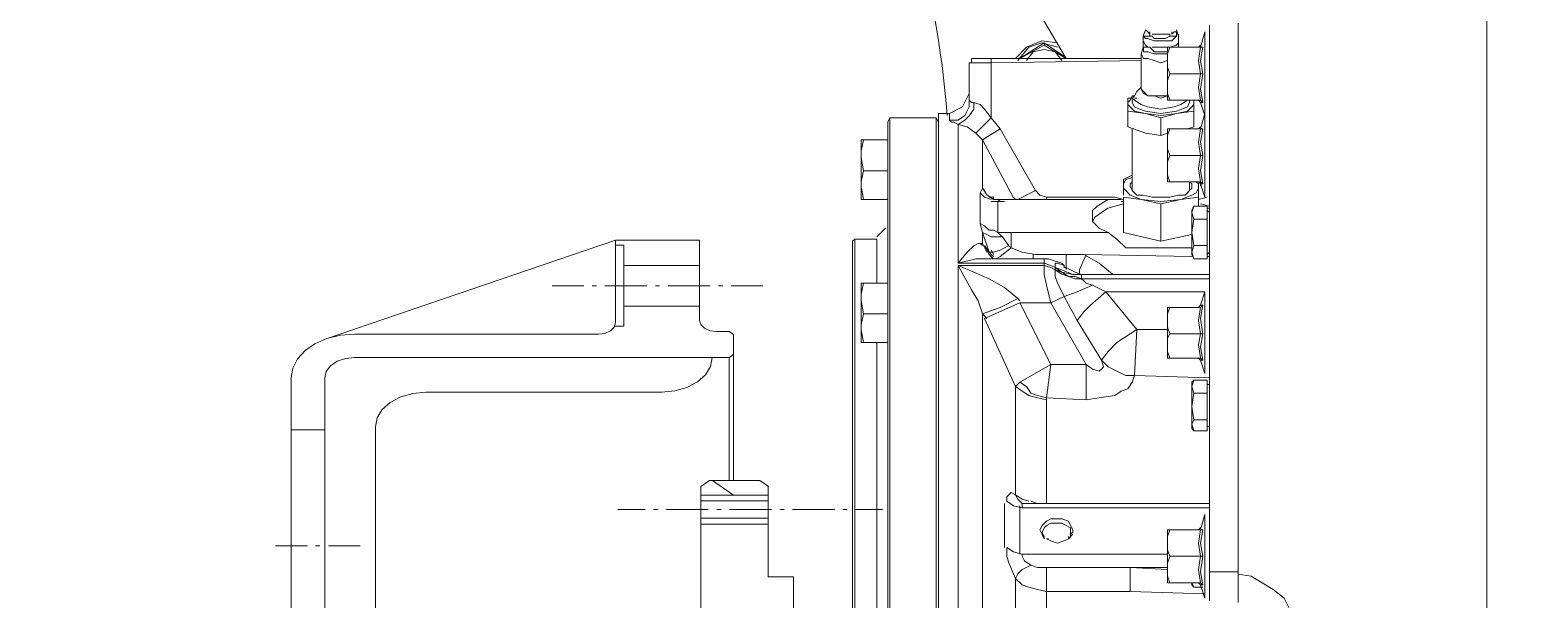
# Model space of a CAD drawing. Header units: inches. Extents: x 16065 to 240872, y 14603 to 37076.
# Drawn here: x 30473 to 30943.5, y 19347 to 19527.5 of the extents above; entities that cross this region are included whole.
import ezdxf

# ---------------------------------------------------------------- set-up
doc = ezdxf.new("R2010")
doc.units = ezdxf.units.IN
doc.header["$MEASUREMENT"] = 0
doc.layers.add('1', color=3, linetype='Continuous')
doc.layers.add('Dim', color=6, linetype='Continuous', lineweight=13)

# ---------------------------------------------------------------- blocks, each defined once
blk = doc.blocks.new('5')
at = {"layer": '1', "lineweight": 9}
for p, q in [((225.30146, -21.68629), (225.28114, -21.65199)), ((225.28114, -21.65199), (225.30146, -21.68629)), ((225.42276, -21.66851), (225.42276, -21.9822)), ((225.34273, -21.8425), (225.34273, -21.67675)), ((225.351, -21.84313), (225.351, -21.67611)), ((225.29511, -21.68184), (225.28812, -21.68629)), ((225.29448, -21.68121), (225.29004, -21.6831)), ((225.29448, -21.68183), (225.29067, -21.68309)), ((225.29892, -21.68184), (225.29448, -21.68121)), ((225.29892, -21.68309), (225.29448, -21.68183)), ((225.30082, -21.68563), (225.29511, -21.68184)), ((225.29511, -21.68245), (225.29511, -21.68184)), ((225.32433, -21.68246), (225.32368, -21.68122)), ((225.32432, -21.67802), (225.32369, -21.67992)), ((225.32369, -21.67992), (225.32369, -21.6812)), ((225.32432, -21.68056), (225.32369, -21.67992)), ((225.32369, -21.67992), (225.32561, -21.67992)), ((225.32369, -21.6812), (225.32369, -21.6831)), ((225.32495, -21.68056), (225.32432, -21.68056)), ((225.32495, -21.67865), (225.32433, -21.67802)), ((225.3256, -21.67931), (225.32495, -21.67865)), ((225.32686, -21.68121), (225.32495, -21.68056)), ((225.3256, -21.67931), (225.3256, -21.67866)), ((225.3256, -21.67992), (225.3256, -21.67931)), ((225.32622, -21.67992), (225.3256, -21.67992)), ((225.32685, -21.68056), (225.32622, -21.67992)), ((225.32623, -21.67931), (225.32877, -21.67931)), ((225.32623, -21.67931), (225.32623, -21.67931)), ((225.32623, -21.67931), (225.32623, -21.67931)), ((225.32877, -21.68056), (225.32685, -21.68056)), ((225.33005, -21.68121), (225.32686, -21.68121)), ((225.32877, -21.67931), (225.33131, -21.67931)), ((225.33004, -21.68056), (225.32877, -21.68056)), ((225.33131, -21.67992), (225.33004, -21.68056)), ((225.33195, -21.68121), (225.33005, -21.68121)), ((225.33131, -21.67931), (225.33131, -21.67992)), ((225.33131, -21.67931), (225.33131, -21.67931)), ((225.33131, -21.67931), (225.33131, -21.67931)), ((225.33131, -21.67992), (225.33323, -21.67992)), ((225.33195, -21.67931), (225.33195, -21.67865)), ((225.33195, -21.67931), (225.33257, -21.67866)), ((225.33322, -21.67992), (225.33195, -21.68121)), ((225.33257, -21.67866), (225.33322, -21.67866)), ((225.33321, -21.68245), (225.33384, -21.68184)), ((225.33322, -21.67802), (225.33385, -21.67992)), ((225.33322, -21.67866), (225.33322, -21.67992)), ((225.33384, -21.67931), (225.33384, -21.67992)), ((225.33384, -21.67992), (225.33384, -21.68121)), ((225.33384, -21.68121), (225.33384, -21.68121)), ((225.33384, -21.68121), (225.33384, -21.68309)), ((225.33384, -21.68184), (225.33384, -21.6831)), ((225.34019, -21.68309), (225.34146, -21.67867)), ((225.34146, -21.67867), (225.34019, -21.68309)), ((225.34147, -21.67866), (225.34147, -21.72628)), ((225.34211, -21.67931), (225.34211, -21.67931)), ((225.42276, -21.9822), (225.42276, -21.67801)), ((225.29004, -21.6831), (225.28685, -21.68629)), ((225.29067, -21.68309), (225.2875, -21.68691)), ((225.28812, -21.68629), (225.29511, -21.68245)), ((225.29193, -21.68438), (225.29003, -21.68691)), ((225.29511, -21.68375), (225.29193, -21.68438)), ((225.29511, -21.68246), (225.30147, -21.68629)), ((225.29826, -21.68438), (225.29511, -21.68375)), ((225.30018, -21.68691), (225.29826, -21.68438)), ((225.32369, -21.6831), (225.32305, -21.68502)), ((225.32305, -21.68501), (225.32305, -21.69515)), ((225.32305, -21.68501), (225.32305, -21.68501)), ((225.3237, -21.68628), (225.32305, -21.68502)), ((225.32369, -21.68309), (225.32561, -21.68309)), ((225.3237, -21.68438), (225.3237, -21.68309)), ((225.32495, -21.68438), (225.3237, -21.68438)), ((225.32495, -21.68628), (225.3237, -21.68628)), ((225.32495, -21.68309), (225.32433, -21.68246)), ((225.3256, -21.68309), (225.32495, -21.68309)), ((225.32685, -21.68501), (225.32495, -21.68438)), ((225.32685, -21.68691), (225.32495, -21.68628)), ((225.3256, -21.68309), (225.3256, -21.68309)), ((225.32622, -21.68375), (225.3256, -21.68309)), ((225.32622, -21.68309), (225.32877, -21.68309)), ((225.32685, -21.68438), (225.32622, -21.68375)), ((225.32623, -21.68309), (225.32623, -21.68309)), ((225.32623, -21.68309), (225.32623, -21.68309)), ((225.32814, -21.68438), (225.32685, -21.68438)), ((225.33068, -21.68501), (225.32685, -21.68501)), ((225.33068, -21.68438), (225.32814, -21.68438)), ((225.32877, -21.68309), (225.33068, -21.68309)), ((225.33131, -21.68309), (225.33068, -21.68309)), ((225.33068, -21.68309), (225.33131, -21.68309)), ((225.33068, -21.69836), (225.33068, -21.6831)), ((225.33069, -21.685), (225.33131, -21.6831)), ((225.33069, -21.68692), (225.33069, -21.685)), ((225.33131, -21.68246), (225.33131, -21.68246)), ((225.33131, -21.68309), (225.33131, -21.68309)), ((225.34019, -21.68309), (225.33131, -21.68309)), ((225.33131, -21.68309), (225.33131, -21.68309)), ((225.33132, -21.6831), (225.33321, -21.68245)), ((225.33384, -21.68309), (225.33384, -21.68309)), ((225.33384, -21.68309), (225.33384, -21.68309)), ((225.33956, -21.68309), (225.34019, -21.68246)), ((225.33957, -21.68691), (225.34019, -21.68309)), ((225.34084, -21.68309), (225.34019, -21.68309)), ((225.34019, -21.68309), (225.34084, -21.68309)), ((225.34084, -21.68309), (225.34019, -21.68691)), ((225.27987, -21.68754), (225.27351, -21.68754)), ((225.27351, -21.69836), (225.27351, -21.68754)), ((225.27415, -21.68755), (225.27415, -21.68629)), ((225.27415, -21.68629), (225.32306, -21.68629)), ((225.32305, -21.68691), (225.27986, -21.68755)), ((225.27987, -21.68629), (225.27987, -21.68755)), ((225.27987, -21.70341), (225.27987, -21.68754)), ((225.28812, -21.68629), (225.28812, -21.68629)), ((225.28812, -21.68629), (225.28812, -21.68629)), ((225.28812, -21.68629), (225.28812, -21.68629)), ((225.32877, -21.68755), (225.32685, -21.68691)), ((225.33068, -21.68691), (225.32877, -21.68755)), ((225.33069, -21.68881), (225.33069, -21.68692)), ((225.33131, -21.69071), (225.33069, -21.68881)), ((225.34019, -21.6907), (225.33957, -21.68691)), ((225.34019, -21.68691), (225.34084, -21.6907)), ((225.32178, -21.69583), (225.32305, -21.69454)), ((225.32305, -21.69454), (225.32305, -21.69515)), ((225.33068, -21.69262), (225.33131, -21.6907)), ((225.33068, -21.69454), (225.33068, -21.69262)), ((225.33069, -21.69644), (225.33069, -21.69454)), ((225.34019, -21.69071), (225.33131, -21.69071)), ((225.33957, -21.69455), (225.34019, -21.69071)), ((225.34019, -21.69836), (225.33957, -21.69455)), ((225.3402, -21.69516), (225.34084, -21.69071)), ((225.34084, -21.69071), (225.3402, -21.69071)), ((225.27161, -21.70024), (225.2735, -21.69645)), ((225.2735, -21.69836), (225.2735, -21.70024)), ((225.27415, -21.69897), (225.27351, -21.69836)), ((225.27478, -21.69897), (225.27415, -21.69897)), ((225.27669, -21.69962), (225.27478, -21.69897)), ((225.27479, -21.70088), (225.27479, -21.69898)), ((225.31925, -21.70598), (225.31925, -21.69771)), ((225.32051, -21.69771), (225.31925, -21.69771)), ((225.31925, -21.69898), (225.31987, -21.69837)), ((225.31925, -21.69961), (225.31925, -21.69897)), ((225.31987, -21.69837), (225.3205, -21.69708)), ((225.3205, -21.69771), (225.32114, -21.69707)), ((225.32114, -21.69707), (225.3205, -21.69707)), ((225.3205, -21.69708), (225.32114, -21.69708)), ((225.32115, -21.69836), (225.3205, -21.69771)), ((225.32115, -21.69708), (225.32051, -21.69771)), ((225.32051, -21.69771), (225.32051, -21.69898)), ((225.32051, -21.69898), (225.32115, -21.70024)), ((225.32114, -21.69707), (225.32178, -21.69583)), ((225.32178, -21.69771), (225.32114, -21.69771)), ((225.32114, -21.69771), (225.32114, -21.69771)), ((225.32114, -21.69836), (225.32114, -21.69836)), ((225.32305, -21.69962), (225.32115, -21.69836)), ((225.32305, -21.69515), (225.3237, -21.69644)), ((225.3237, -21.69581), (225.32305, -21.69515)), ((225.32495, -21.69707), (225.3237, -21.69581)), ((225.3237, -21.69644), (225.32495, -21.69707)), ((225.32495, -21.69707), (225.32685, -21.69707)), ((225.32685, -21.69707), (225.32495, -21.69707)), ((225.32685, -21.69707), (225.32877, -21.69771)), ((225.33068, -21.69707), (225.32685, -21.69707)), ((225.32877, -21.69771), (225.33068, -21.69707)), ((225.33131, -21.69836), (225.33068, -21.69836)), ((225.33131, -21.69836), (225.33069, -21.69644)), ((225.34019, -21.69836), (225.33131, -21.69836)), ((225.33639, -21.69836), (225.33447, -21.69962)), ((225.33639, -21.69836), (225.33639, -21.69836)), ((225.33639, -21.70024), (225.33702, -21.69898)), ((225.33703, -21.69836), (225.33703, -21.69897)), ((225.33828, -21.69897), (225.33828, -21.69836)), ((225.33828, -21.69836), (225.33828, -21.70597)), ((225.33828, -21.69898), (225.33828, -21.69961)), ((225.34019, -21.69898), (225.33957, -21.69837)), ((225.34019, -21.69898), (225.34146, -21.70279)), ((225.34146, -21.70279), (225.34019, -21.69898)), ((225.34084, -21.69897), (225.3402, -21.69516)), ((225.34084, -21.69898), (225.3402, -21.69837)), ((225.3402, -21.69897), (225.34084, -21.69897)), ((225.26462, -21.70216), (225.26781, -21.70216)), ((225.26463, -22.14859), (225.26463, -21.70215)), ((225.26781, -21.70216), (225.27161, -21.70024)), ((225.26781, -21.70216), (225.26781, -21.70408)), ((225.27225, -21.70279), (225.27035, -21.70407)), ((225.2735, -21.70024), (225.27225, -21.70279)), ((225.27226, -21.70406), (225.2735, -21.7028)), ((225.2735, -21.7028), (225.27479, -21.70088)), ((225.27795, -21.70089), (225.27669, -21.69962)), ((225.27986, -21.70342), (225.27795, -21.70089)), ((225.31988, -21.70024), (225.31925, -21.69961)), ((225.32432, -21.70216), (225.31925, -21.70153)), ((225.32115, -21.70153), (225.31988, -21.70024)), ((225.32115, -21.70024), (225.32242, -21.70087)), ((225.32432, -21.70216), (225.32115, -21.70153)), ((225.32242, -21.70087), (225.32432, -21.70153)), ((225.32494, -21.70024), (225.32305, -21.69962)), ((225.32432, -21.70153), (225.32878, -21.70216)), ((225.32878, -21.70279), (225.32432, -21.70216)), ((225.32878, -21.70342), (225.32432, -21.70216)), ((225.32878, -21.70089), (225.32494, -21.70024)), ((225.33322, -21.70215), (225.32877, -21.70341)), ((225.33257, -21.70024), (225.32878, -21.70089)), ((225.32878, -21.70216), (225.33322, -21.70153)), ((225.33322, -21.70216), (225.32878, -21.70279)), ((225.33447, -21.69962), (225.33257, -21.70024)), ((225.33322, -21.70153), (225.33512, -21.70087)), ((225.33828, -21.70153), (225.33322, -21.70216)), ((225.33639, -21.70153), (225.33322, -21.70216)), ((225.33512, -21.70087), (225.33639, -21.70024)), ((225.33768, -21.70024), (225.33639, -21.70153)), ((225.33828, -21.69961), (225.33768, -21.70024)), ((225.34019, -21.7066), (225.34146, -21.70216)), ((225.34146, -21.70216), (225.34019, -21.7066)), ((225.34211, -21.7028), (225.34211, -21.7028)), ((225.25002, -21.7047), (225.25065, -21.70341)), ((225.25002, -21.70471), (225.25002, -22.34858)), ((225.25064, -21.70342), (225.25064, -22.29969)), ((225.26399, -21.70341), (225.25065, -21.70341)), ((225.25065, -21.70341), (225.26399, -21.70341)), ((225.26463, -21.7047), (225.26398, -21.70341)), ((225.26399, -21.70341), (225.26399, -21.71231)), ((225.27035, -21.70407), (225.26781, -21.70407)), ((225.26781, -21.70407), (225.26844, -21.7047)), ((225.26844, -21.7047), (225.26906, -21.7047)), ((225.26906, -21.7047), (225.27035, -21.70534)), ((225.27035, -21.70533), (225.27226, -21.70406)), ((225.27287, -21.70598), (225.27035, -21.70533)), ((225.27035, -21.70533), (225.27035, -21.74534)), ((225.27541, -21.70788), (225.27287, -21.70598)), ((225.27541, -21.70788), (225.27987, -21.70341)), ((225.27733, -21.70977), (225.2824, -21.70661)), ((225.2824, -21.7066), (225.27986, -21.70342)), ((225.29257, -21.72437), (225.2824, -21.7066)), ((225.32431, -21.70787), (225.31925, -21.70598)), ((225.32051, -21.72437), (225.32051, -21.7066)), ((225.32877, -21.70341), (225.32877, -21.70852)), ((225.33068, -21.72184), (225.33068, -21.7066)), ((225.33131, -21.7066), (225.33068, -21.7066)), ((225.33069, -21.70852), (225.33131, -21.7066)), ((225.34019, -21.7066), (225.33131, -21.7066)), ((225.33828, -21.70598), (225.33639, -21.70661)), ((225.33703, -21.7066), (225.33703, -21.7066)), ((225.33956, -21.7066), (225.34019, -21.70597)), ((225.33957, -21.71042), (225.34019, -21.7066)), ((225.34084, -21.7066), (225.34019, -21.7066)), ((225.34019, -21.7066), (225.34084, -21.7066)), ((225.34084, -21.7066), (225.34019, -21.71042)), ((225.24239, -21.72693), (225.24239, -21.70977)), ((225.25002, -21.70977), (225.24239, -21.70977)), ((225.24239, -21.71296), (225.24304, -21.70977)), ((225.27733, -21.70978), (225.27541, -21.70788)), ((225.28621, -21.72628), (225.27733, -21.70977)), ((225.27733, -21.70977), (225.27733, -21.72373)), ((225.32877, -21.70851), (225.32431, -21.70787)), ((225.33068, -21.70788), (225.32877, -21.70851)), ((225.33069, -21.71042), (225.33069, -21.70852)), ((225.33069, -21.71231), (225.33069, -21.71042)), ((225.34019, -21.71423), (225.33957, -21.71042)), ((225.34019, -21.71042), (225.34084, -21.71423)), ((225.24304, -21.71866), (225.24239, -21.71486)), ((225.26399, -21.71866), (225.26399, -21.71231)), ((225.33068, -21.71613), (225.33131, -21.71423)), ((225.33068, -21.71803), (225.33068, -21.71613)), ((225.33131, -21.71423), (225.33069, -21.71231)), ((225.34019, -21.71423), (225.33131, -21.71423)), ((225.33957, -21.71803), (225.34019, -21.71423)), ((225.3402, -21.71866), (225.34084, -21.71423)), ((225.34084, -21.71423), (225.3402, -21.71423)), ((225.24239, -21.72184), (225.24304, -21.71866)), ((225.25002, -21.71866), (225.24304, -21.71866)), ((225.26399, -22.14859), (225.26399, -21.71866)), ((225.32051, -21.71993), (225.31797, -21.7212)), ((225.33069, -21.71994), (225.33069, -21.71802)), ((225.33131, -21.72184), (225.33069, -21.71994)), ((225.34019, -21.72184), (225.33957, -21.71803)), ((225.34084, -21.72247), (225.3402, -21.71866)), ((225.24304, -21.72693), (225.2424, -21.72373)), ((225.27733, -21.72373), (225.27668, -21.72502)), ((225.27795, -21.72437), (225.27732, -21.72373)), ((225.2786, -21.72565), (225.27733, -21.72373)), ((225.27859, -21.72565), (225.27795, -21.72437)), ((225.2875, -21.72693), (225.29258, -21.72436)), ((225.29383, -21.72566), (225.29257, -21.72437)), ((225.31861, -21.72119), (225.31796, -21.72248)), ((225.31796, -21.72248), (225.31796, -21.72311)), ((225.31796, -21.72311), (225.31796, -21.72372)), ((225.31796, -21.72372), (225.31861, -21.72438)), ((225.31797, -21.7212), (225.31797, -21.72373)), ((225.31797, -21.72311), (225.31797, -21.72566)), ((225.32051, -21.72058), (225.31861, -21.72119)), ((225.31861, -21.72438), (225.31988, -21.72566)), ((225.31988, -21.72248), (225.3205, -21.72183)), ((225.31988, -21.72311), (225.31988, -21.72248)), ((225.31988, -21.72311), (225.32051, -21.72437)), ((225.32051, -21.72437), (225.32051, -21.72437)), ((225.32051, -21.72437), (225.32115, -21.725)), ((225.32179, -21.72566), (225.32052, -21.72437)), ((225.33131, -21.72184), (225.33068, -21.72184)), ((225.34019, -21.72184), (225.33131, -21.72184)), ((225.33703, -21.72437), (225.33575, -21.72566)), ((225.33639, -21.72501), (225.33703, -21.72438)), ((225.33767, -21.72247), (225.33703, -21.72184)), ((225.33703, -21.72184), (225.33703, -21.72437)), ((225.33767, -21.72372), (225.33703, -21.72438)), ((225.33703, -21.72437), (225.33703, -21.72437)), ((225.33767, -21.72312), (225.33767, -21.72247)), ((225.33767, -21.72311), (225.33767, -21.72372)), ((225.33956, -21.72248), (225.33893, -21.72185)), ((225.33893, -21.72501), (225.33956, -21.72372)), ((225.33956, -21.72184), (225.33956, -21.72184)), ((225.33956, -21.72311), (225.33956, -21.72248)), ((225.33956, -21.72566), (225.33956, -21.72311)), ((225.33956, -21.72311), (225.33956, -21.72883)), ((225.33956, -21.72311), (225.33956, -21.72311)), ((225.33956, -21.72372), (225.33956, -21.72311)), ((225.34019, -21.72248), (225.33957, -21.72184)), ((225.34019, -21.72312), (225.34019, -21.72184)), ((225.34019, -21.72248), (225.34146, -21.72629)), ((225.34146, -21.72629), (225.34019, -21.72248)), ((225.34084, -21.72248), (225.3402, -21.72184)), ((225.3402, -21.72247), (225.34084, -21.72247)), ((225.25002, -21.72693), (225.24239, -21.72693)), ((225.27794, -21.72629), (225.27669, -21.72501)), ((225.27669, -21.72501), (225.27669, -21.7339)), ((225.27986, -21.72693), (225.27794, -21.72629)), ((225.27987, -21.72628), (225.27859, -21.72565)), ((225.2805, -21.72694), (225.2786, -21.72565)), ((225.27924, -21.72628), (225.27924, -21.72628)), ((225.2805, -21.72628), (225.27924, -21.72628)), ((225.27987, -21.72756), (225.28178, -21.72756)), ((225.2805, -21.72693), (225.2805, -21.72628)), ((225.28114, -21.72693), (225.2805, -21.72693)), ((225.2805, -21.72693), (225.2805, -21.72693)), ((225.2824, -21.72693), (225.28115, -21.72693)), ((225.28368, -21.72756), (225.28176, -21.72756)), ((225.28177, -21.72756), (225.28177, -21.73644)), ((225.28178, -21.72757), (225.2824, -21.72693)), ((225.28431, -21.72693), (225.28239, -21.72693)), ((225.28367, -21.72693), (225.28559, -21.72693)), ((225.28559, -21.72693), (225.28432, -21.72693)), ((225.31352, -21.72693), (225.28558, -21.72693)), ((225.31544, -21.72693), (225.28559, -21.72693)), ((225.28559, -21.72693), (225.28559, -21.72693)), ((225.28686, -21.72693), (225.28621, -21.72628)), ((225.29574, -21.72629), (225.29383, -21.72566)), ((225.29574, -21.72693), (225.29574, -21.72628)), ((225.31351, -21.72629), (225.29574, -21.72629)), ((225.30908, -21.7301), (225.31035, -21.72883)), ((225.31035, -21.72883), (225.31352, -21.72693)), ((225.31544, -21.72629), (225.31351, -21.72629)), ((225.31797, -21.72819), (225.31351, -21.72948)), ((225.31543, -21.72693), (225.31352, -21.72693)), ((225.31797, -21.72692), (225.31544, -21.72629)), ((225.31734, -21.72693), (225.31544, -21.72693)), ((225.31797, -21.72756), (225.31734, -21.72756)), ((225.31797, -21.72628), (225.32306, -21.72694)), ((225.31797, -21.73643), (225.31797, -21.72629)), ((225.31988, -21.72566), (225.32305, -21.72693)), ((225.32369, -21.72566), (225.32179, -21.72566)), ((225.32305, -21.72693), (225.32878, -21.72756)), ((225.32306, -21.72694), (225.32877, -21.72818)), ((225.32623, -21.72629), (225.32369, -21.72566)), ((225.32877, -21.72629), (225.32623, -21.72629)), ((225.33131, -21.72629), (225.32877, -21.72629)), ((225.32877, -21.72818), (225.33448, -21.72694)), ((225.32877, -21.73901), (225.32877, -21.72819)), ((225.32878, -21.72756), (225.33447, -21.72693)), ((225.33384, -21.72566), (225.33131, -21.72629)), ((225.33575, -21.72566), (225.33384, -21.72566)), ((225.33447, -21.72693), (225.33768, -21.72566)), ((225.33448, -21.72694), (225.33957, -21.72628)), ((225.33767, -21.7301), (225.33828, -21.72882)), ((225.33768, -21.72566), (225.33893, -21.72501)), ((225.33768, -21.73072), (225.33828, -21.72883)), ((225.33828, -21.72883), (225.34212, -21.72883)), ((225.33956, -21.72628), (225.33956, -21.72883)), ((225.33956, -21.72693), (225.3421, -21.72628)), ((225.34273, -21.72883), (225.34019, -21.72819)), ((225.34211, -21.72628), (225.34211, -21.72628)), ((225.34211, -21.72883), (225.34211, -21.74407)), ((225.30908, -21.73136), (225.30908, -21.7301)), ((225.30908, -21.73327), (225.30908, -21.73135)), ((225.31099, -21.73517), (225.30908, -21.73327)), ((225.30971, -21.73203), (225.30909, -21.73327)), ((225.31161, -21.73074), (225.30971, -21.73203)), ((225.31351, -21.72948), (225.31161, -21.73074)), ((225.33767, -21.74282), (225.33767, -21.7301)), ((225.33767, -21.73073), (225.33828, -21.73265)), ((225.33828, -21.73265), (225.33767, -21.73644)), ((225.33828, -21.73265), (225.34212, -21.73265)), ((225.34273, -21.72948), (225.3421, -21.72948)), ((225.34211, -21.7301), (225.34273, -21.73074)), ((225.24684, -21.73772), (225.24938, -21.73517)), ((225.27794, -21.73453), (225.27669, -21.7339)), ((225.27669, -21.7339), (225.27733, -21.73643)), ((225.27733, -21.73963), (225.27733, -21.73643)), ((225.2786, -21.73707), (225.27733, -21.73643)), ((225.27733, -21.73643), (225.27925, -21.74217)), ((225.27923, -21.73582), (225.27794, -21.73453)), ((225.27987, -21.73772), (225.2786, -21.73707)), ((225.2805, -21.73582), (225.27923, -21.73582)), ((225.28178, -21.73643), (225.2805, -21.73582)), ((225.28304, -21.73772), (225.28177, -21.73643)), ((225.28177, -21.73643), (225.28559, -21.73643)), ((225.28559, -21.73643), (225.31352, -21.73643)), ((225.28559, -21.73643), (225.28559, -21.74088)), ((225.31352, -21.73643), (225.31099, -21.73517)), ((225.31606, -21.73834), (225.31352, -21.73644)), ((225.32877, -21.73901), (225.31797, -21.73643)), ((225.33767, -21.73707), (225.32877, -21.73901)), ((225.33767, -21.73644), (225.33828, -21.74026)), ((225.23986, -21.73901), (225.24048, -21.73835)), ((225.23986, -21.739), (225.23986, -22.31365)), ((225.24049, -21.74089), (225.24049, -21.73834)), ((225.24049, -21.73835), (225.24684, -21.73835)), ((225.24684, -21.73835), (225.24049, -21.73835)), ((225.24049, -21.76503), (225.24049, -21.74089)), ((225.24684, -21.75106), (225.24684, -21.73835)), ((225.27287, -21.74218), (225.27479, -21.74027)), ((225.27479, -21.74027), (225.27606, -21.73963)), ((225.27606, -21.73963), (225.27733, -21.73963)), ((225.27733, -21.74026), (225.27668, -21.73963)), ((225.27733, -21.73963), (225.2786, -21.74218)), ((225.27795, -21.74026), (225.27924, -21.74281)), ((225.27925, -21.74217), (225.27796, -21.74027)), ((225.28306, -21.73772), (225.27987, -21.73772)), ((225.27987, -21.74154), (225.28049, -21.7428)), ((225.28241, -21.74154), (225.28049, -21.74218)), ((225.2824, -21.74343), (225.28558, -21.7409)), ((225.28495, -21.74026), (225.28241, -21.74154)), ((225.28494, -21.74027), (225.28306, -21.73772)), ((225.28558, -21.74088), (225.28494, -21.74027)), ((225.28559, -21.74088), (225.28876, -21.74217)), ((225.31861, -21.74089), (225.31606, -21.73834)), ((225.33767, -21.74089), (225.3186, -21.74089)), ((225.33828, -21.74026), (225.33767, -21.74218)), ((225.33828, -21.74026), (225.34212, -21.74026)), ((225.27541, -21.74406), (225.27034, -21.74535)), ((225.27035, -21.74535), (225.27287, -21.74218)), ((225.27035, -21.74535), (225.29511, -21.74535)), ((225.29511, -21.74596), (225.27035, -21.74596)), ((225.27035, -21.74596), (225.27035, -21.8641)), ((225.27479, -21.74788), (225.27035, -21.74596)), ((225.27035, -21.74596), (225.27416, -21.75296)), ((225.2805, -21.74406), (225.27541, -21.74406)), ((225.28049, -21.74218), (225.27924, -21.74218)), ((225.27924, -21.74218), (225.27986, -21.74281)), ((225.27924, -21.7428), (225.27924, -21.7428)), ((225.27987, -21.74342), (225.27924, -21.74281)), ((225.27987, -21.7428), (225.28049, -21.74342)), ((225.27987, -21.74343), (225.2805, -21.74406)), ((225.2805, -21.74406), (225.29573, -21.74406)), ((225.2805, -21.74406), (225.2805, -21.74406)), ((225.28114, -21.74406), (225.2824, -21.74343)), ((225.28876, -21.74217), (225.29257, -21.7428)), ((225.29193, -21.74406), (225.29193, -21.7428)), ((225.29257, -21.7428), (225.3021, -21.7428)), ((225.2951, -21.74596), (225.2951, -21.74853)), ((225.29573, -21.74406), (225.29511, -21.74406)), ((225.29511, -21.74406), (225.29511, -21.74471)), ((225.29511, -21.74471), (225.29511, -21.74535)), ((225.29511, -21.74596), (225.29511, -21.74535)), ((225.29511, -21.74535), (225.29702, -21.74596)), ((225.29702, -21.7466), (225.29511, -21.74596)), ((225.29638, -21.74406), (225.29573, -21.74406)), ((225.29827, -21.74471), (225.29638, -21.74406)), ((225.29702, -21.74596), (225.29828, -21.74659)), ((225.30018, -21.74535), (225.29826, -21.74471)), ((225.29828, -21.74659), (225.29828, -21.74535)), ((225.29828, -21.74535), (225.29892, -21.74535)), ((225.29892, -21.74535), (225.30084, -21.74596)), ((225.30083, -21.74596), (225.30018, -21.74535)), ((225.30083, -21.74596), (225.30083, -21.7466)), ((225.30083, -21.7466), (225.30083, -21.74596)), ((225.30083, -21.74659), (225.30083, -21.74596)), ((225.30146, -21.74725), (225.30146, -21.7428)), ((225.3021, -21.7428), (225.30654, -21.7428)), ((225.30717, -21.7428), (225.30527, -21.74725)), ((225.33767, -21.74342), (225.30655, -21.74281)), ((225.30655, -21.74281), (225.31099, -21.74534)), ((225.31099, -21.74534), (225.31479, -21.74852)), ((225.33767, -21.74218), (225.33828, -21.74405)), ((225.33767, -21.7428), (225.33828, -21.74407)), ((225.33828, -21.74406), (225.34212, -21.74406)), ((225.34211, -21.7428), (225.34273, -21.74217)), ((225.34211, -21.74342), (225.34273, -21.74342)), ((225.27923, -21.74978), (225.27479, -21.74788)), ((225.28369, -21.75233), (225.27923, -21.74978)), ((225.2951, -21.74853), (225.29574, -21.75169)), ((225.29828, -21.74725), (225.29702, -21.7466)), ((225.29827, -21.74659), (225.29827, -21.74725)), ((225.30018, -21.74852), (225.29827, -21.74725)), ((225.29827, -21.74725), (225.30018, -21.74789)), ((225.30018, -21.74787), (225.29828, -21.74659)), ((225.29828, -21.74659), (225.30018, -21.74724)), ((225.29828, -21.74913), (225.29828, -21.74725)), ((225.29892, -21.75107), (225.29828, -21.74913)), ((225.30018, -21.74724), (225.30337, -21.74853)), ((225.30337, -21.74853), (225.30018, -21.74787)), ((225.30018, -21.74789), (225.30208, -21.74913)), ((225.30208, -21.74913), (225.30018, -21.74852)), ((225.30147, -21.7466), (225.30082, -21.7466)), ((225.30083, -21.74659), (225.30083, -21.74659)), ((225.30083, -21.74659), (225.30083, -21.74659)), ((225.30272, -21.74725), (225.30147, -21.7466)), ((225.304, -21.74978), (225.30208, -21.74913)), ((225.30208, -21.74913), (225.304, -21.74913)), ((225.30401, -21.74788), (225.30272, -21.74725)), ((225.30591, -21.74853), (225.30337, -21.74853)), ((225.30337, -21.74853), (225.30591, -21.74853)), ((225.30591, -21.74853), (225.304, -21.74787)), ((225.304, -21.74913), (225.30591, -21.74978)), ((225.30591, -21.74978), (225.304, -21.74978)), ((225.30527, -21.74725), (225.30527, -21.74854)), ((225.30591, -21.74853), (225.30591, -21.74853)), ((225.34273, -21.74853), (225.30591, -21.74853)), ((225.30591, -21.74853), (225.30591, -21.74914)), ((225.30591, -21.74914), (225.30591, -21.74914)), ((225.30591, -21.74914), (225.30591, -21.74979)), ((225.30591, -21.74978), (225.30591, -21.74978)), ((225.30654, -21.75042), (225.30591, -21.74978)), ((225.30591, -21.74978), (225.34273, -21.74978)), ((225.30655, -21.74853), (225.30592, -21.74853)), ((225.30592, -21.74853), (225.30717, -21.74853)), ((225.30717, -21.75107), (225.30654, -21.75042)), ((225.30717, -21.74853), (225.30655, -21.74853)), ((225.30717, -21.74853), (225.34273, -21.74853)), ((225.25002, -21.75106), (225.24239, -21.75106)), ((225.24239, -21.76819), (225.24239, -21.75107)), ((225.24239, -21.75423), (225.24304, -21.75107)), ((225.27416, -21.75296), (225.27606, -21.75613)), ((225.2875, -21.75551), (225.28369, -21.75233)), ((225.29574, -21.75169), (225.29702, -21.75677)), ((225.30084, -21.75486), (225.29892, -21.75107)), ((225.30083, -21.75487), (225.30463, -21.75358)), ((225.30463, -21.75358), (225.30908, -21.75169)), ((225.30908, -21.75168), (225.30717, -21.75107)), ((225.30846, -21.75741), (225.31288, -21.75359)), ((225.31288, -21.7536), (225.30908, -21.75168)), ((225.32178, -21.76439), (225.31288, -21.7536)), ((225.31289, -21.75359), (225.34146, -21.75359)), ((225.34019, -21.7574), (225.34146, -21.75359)), ((225.34146, -21.75359), (225.34019, -21.7574)), ((225.34147, -21.75359), (225.34147, -21.7771)), ((225.34211, -21.75359), (225.34211, -21.75359)), ((225.24304, -21.75993), (225.24239, -21.75611)), ((225.27606, -21.75613), (225.27733, -21.75994)), ((225.2824, -21.75804), (225.27733, -21.75993)), ((225.27795, -21.76122), (225.28812, -21.75677)), ((225.2875, -21.75551), (225.2824, -21.75804)), ((225.2875, -21.75551), (225.28812, -21.75612)), ((225.28812, -21.75677), (225.29701, -21.75677)), ((225.29702, -21.77454), (225.28813, -21.75677)), ((225.29702, -21.75677), (225.30083, -21.75488)), ((225.30717, -21.77454), (225.29702, -21.75677)), ((225.30463, -21.76187), (225.30083, -21.75487)), ((225.30654, -21.75931), (225.30846, -21.75741)), ((225.33131, -21.75804), (225.33068, -21.75804)), ((225.33068, -21.77264), (225.33068, -21.75805)), ((225.33069, -21.75994), (225.33131, -21.75805)), ((225.34019, -21.75804), (225.33131, -21.75804)), ((225.33956, -21.75804), (225.34019, -21.75741)), ((225.34019, -21.75804), (225.33957, -21.76185)), ((225.34019, -21.7574), (225.34084, -21.7574)), ((225.34084, -21.7574), (225.34019, -21.76122)), ((225.34084, -21.75741), (225.34019, -21.75804)), ((225.24239, -21.76311), (225.24304, -21.75993)), ((225.25002, -21.75993), (225.24304, -21.75993)), ((225.27733, -21.84948), (225.27733, -21.75993)), ((225.27733, -21.75993), (225.2786, -21.76122)), ((225.27795, -21.76121), (225.28685, -21.78088)), ((225.30463, -21.76186), (225.30654, -21.75931)), ((225.31161, -21.77329), (225.30463, -21.76187)), ((225.33069, -21.76186), (225.33069, -21.75994)), ((225.33069, -21.76376), (225.33069, -21.76186)), ((225.33957, -21.76185), (225.34019, -21.76565)), ((225.34019, -21.76122), (225.34084, -21.76566)), ((225.24049, -21.77517), (225.24049, -21.76503)), ((225.24304, -21.76819), (225.2424, -21.76503)), ((225.31607, -21.76819), (225.32178, -21.7644)), ((225.32178, -21.7644), (225.32115, -21.7777)), ((225.33068, -21.76439), (225.32178, -21.76439)), ((225.33068, -21.76694), (225.33131, -21.76565)), ((225.33068, -21.76884), (225.33068, -21.76694)), ((225.33131, -21.76566), (225.33069, -21.76376)), ((225.34019, -21.76566), (225.33131, -21.76566)), ((225.33957, -21.76884), (225.34019, -21.76566)), ((225.3402, -21.76947), (225.34084, -21.76566)), ((225.34084, -21.76566), (225.3402, -21.76566)), ((225.25002, -21.76819), (225.24239, -21.76819)), ((225.24684, -21.86343), (225.24684, -21.76819)), ((225.31161, -21.77329), (225.31353, -21.77072)), ((225.31353, -21.77072), (225.31607, -21.76819)), ((225.33069, -21.77074), (225.33069, -21.76884)), ((225.33131, -21.77264), (225.33069, -21.77074)), ((225.34019, -21.77263), (225.33957, -21.76884)), ((225.34084, -21.77329), (225.3402, -21.76947)), ((225.24049, -22.31434), (225.24049, -21.77517)), ((225.28813, -21.77962), (225.29702, -21.77454)), ((225.29702, -21.77454), (225.29574, -21.78409)), ((225.30717, -21.77454), (225.29702, -21.77454)), ((225.30717, -21.7847), (225.30717, -21.77454)), ((225.30909, -21.77582), (225.30717, -21.77454)), ((225.31099, -21.77646), (225.30909, -21.77582)), ((225.31161, -21.77582), (225.31099, -21.77646)), ((225.31353, -21.77517), (225.31161, -21.77329)), ((225.31161, -21.7733), (225.31226, -21.77517)), ((225.31226, -21.77517), (225.31161, -21.77582)), ((225.31607, -21.77646), (225.31353, -21.77517)), ((225.33131, -21.77264), (225.33068, -21.77264)), ((225.34019, -21.77264), (225.33131, -21.77264)), ((225.34019, -21.77329), (225.33957, -21.77264)), ((225.34019, -21.77329), (225.34146, -21.77709)), ((225.34146, -21.77709), (225.34019, -21.77329)), ((225.34084, -21.77329), (225.3402, -21.77264)), ((225.3402, -21.77329), (225.34084, -21.77329)), ((225.28812, -21.77962), (225.28685, -21.78089)), ((225.29003, -21.78088), (225.28813, -21.77962)), ((225.31861, -21.7777), (225.31607, -21.77646)), ((225.32115, -21.7777), (225.31861, -21.7777)), ((225.32051, -21.77962), (225.31924, -21.78154)), ((225.32114, -21.7777), (225.32051, -21.77962)), ((225.32114, -21.77771), (225.34272, -21.77836)), ((225.33828, -21.77899), (225.33767, -21.77962)), ((225.33767, -21.77962), (225.33767, -21.79297)), ((225.33768, -21.78087), (225.33828, -21.779)), ((225.33828, -21.779), (225.34212, -21.779)), ((225.34211, -21.77709), (225.34211, -21.77709)), ((225.34211, -21.779), (225.34211, -21.7936)), ((225.34211, -21.78026), (225.34273, -21.78026)), ((225.28685, -21.78088), (225.28685, -21.81204)), ((225.28686, -21.78088), (225.28875, -21.78217)), ((225.28875, -21.78217), (225.29067, -21.78343)), ((225.29128, -21.7828), (225.29003, -21.78088)), ((225.29067, -21.78343), (225.29321, -21.78409)), ((225.2932, -21.78343), (225.29128, -21.7828)), ((225.29574, -21.78409), (225.2932, -21.78343)), ((225.29321, -21.78409), (225.29574, -21.7847)), ((225.29574, -21.78408), (225.30718, -21.78469)), ((225.29574, -21.7847), (225.29574, -21.78409)), ((225.31099, -21.78409), (225.30717, -21.7847)), ((225.31545, -21.78343), (225.31099, -21.78409)), ((225.31734, -21.78217), (225.31545, -21.78343)), ((225.31924, -21.78154), (225.31734, -21.78217)), ((225.33767, -21.78088), (225.33828, -21.7828)), ((225.33828, -21.7828), (225.33767, -21.78661)), ((225.33828, -21.78279), (225.34212, -21.78279)), ((225.29574, -21.81456), (225.29574, -21.78469)), ((225.29574, -21.7847), (225.29574, -21.7847)), ((225.33767, -21.78661), (225.33828, -21.79043)), ((225.33828, -21.79043), (225.33767, -21.79169)), ((225.33767, -21.79169), (225.33828, -21.79361)), ((225.33767, -21.79297), (225.33828, -21.79361)), ((225.33828, -21.79042), (225.34212, -21.79042)), ((225.34211, -21.79233), (225.34273, -21.79233)), ((225.33828, -21.79361), (225.34212, -21.79361)), ((225.28368, -21.82726), (225.28368, -21.81455)), ((225.28493, -21.81203), (225.28431, -21.81266)), ((225.28431, -21.81266), (225.28431, -21.8139)), ((225.28431, -21.81391), (225.28623, -21.8152)), ((225.28559, -21.81137), (225.28493, -21.81203)), ((225.28685, -21.81203), (225.28559, -21.81137)), ((225.28875, -21.81328), (225.28684, -21.81203)), ((225.28749, -21.81329), (225.28685, -21.81203)), ((225.28876, -21.81456), (225.28749, -21.81329)), ((225.29067, -21.81391), (225.28875, -21.81328)), ((225.28875, -21.81456), (225.28875, -21.81456)), ((225.28876, -21.81582), (225.28876, -21.81456)), ((225.28876, -21.81456), (225.29003, -21.81456)), ((225.29003, -21.81456), (225.28876, -21.81456)), ((225.34273, -21.81456), (225.29003, -21.81456)), ((225.29128, -21.81391), (225.2932, -21.81456)), ((225.28623, -21.8152), (225.28875, -21.81581)), ((225.28812, -21.82914), (225.28812, -21.81519)), ((225.34273, -21.81581), (225.28876, -21.81581)), ((225.34019, -21.82219), (225.34146, -21.81774)), ((225.34146, -21.81774), (225.34019, -21.82219)), ((225.34147, -21.81774), (225.34147, -21.84185)), ((225.34211, -21.81837), (225.34211, -21.81837)), ((225.29449, -21.8209), (225.29382, -21.82219)), ((225.29382, -21.82219), (225.29449, -21.82345)), ((225.29448, -21.8228), (225.29511, -21.82407)), ((225.29574, -21.81964), (225.29449, -21.8209)), ((225.29449, -21.82281), (225.29511, -21.82153)), ((225.29511, -21.82153), (225.29574, -21.82089)), ((225.29701, -21.81902), (225.29574, -21.81964)), ((225.29574, -21.82089), (225.29701, -21.82026)), ((225.29893, -21.81902), (225.29701, -21.81902)), ((225.29701, -21.82026), (225.29893, -21.82026)), ((225.30018, -21.81902), (225.29893, -21.81902)), ((225.29893, -21.82026), (225.30018, -21.82026)), ((225.3021, -21.81964), (225.30018, -21.81902)), ((225.30018, -21.82026), (225.30145, -21.82089)), ((225.30145, -21.82089), (225.30272, -21.82153)), ((225.30272, -21.8209), (225.3021, -21.81964)), ((225.30337, -21.82219), (225.30272, -21.8209)), ((225.30272, -21.82153), (225.30272, -21.82281)), ((225.30272, -21.82344), (225.30336, -21.82281)), ((225.30272, -21.82281), (225.30272, -21.82408)), ((225.30337, -21.82281), (225.30337, -21.82218)), ((225.33068, -21.83743), (225.33068, -21.82219)), ((225.33131, -21.82219), (225.33068, -21.82219)), ((225.33069, -21.82407), (225.33131, -21.82219)), ((225.34019, -21.82219), (225.33131, -21.82219)), ((225.33956, -21.82219), (225.34019, -21.82153)), ((225.33957, -21.82598), (225.34019, -21.82219)), ((225.34084, -21.82219), (225.34019, -21.82219)), ((225.34019, -21.82219), (225.34084, -21.82219)), ((225.34084, -21.82219), (225.34019, -21.82598)), ((225.28623, -21.82853), (225.28431, -21.82726)), ((225.28431, -21.82726), (225.28431, -21.82979)), ((225.29449, -21.82345), (225.29511, -21.82474)), ((225.29511, -21.82407), (225.29511, -21.82472)), ((225.29701, -21.82534), (225.29574, -21.82473)), ((225.29574, -21.82473), (225.29638, -21.82473)), ((225.29892, -21.82599), (225.29701, -21.82534)), ((225.30082, -21.82534), (225.29892, -21.82599)), ((225.30209, -21.82473), (225.30082, -21.82534)), ((225.30336, -21.82344), (225.30209, -21.82473)), ((225.30209, -21.82473), (225.30209, -21.82408)), ((225.30272, -21.82408), (225.30209, -21.82473)), ((225.33069, -21.82599), (225.33069, -21.82407)), ((225.33069, -21.82791), (225.33069, -21.82599)), ((225.34019, -21.82978), (225.33957, -21.82598)), ((225.34019, -21.82598), (225.34084, -21.82978)), ((225.28431, -21.82979), (225.28494, -21.83171)), ((225.28494, -21.83171), (225.28685, -21.83614)), ((225.28875, -21.82914), (225.28623, -21.82853)), ((225.28875, -21.82978), (225.28875, -21.82914)), ((225.28875, -21.82914), (225.33067, -21.82914)), ((225.2894, -21.83108), (225.28875, -21.82978)), ((225.29128, -21.83233), (225.2894, -21.83108)), ((225.33068, -21.83173), (225.33131, -21.82979)), ((225.33131, -21.82978), (225.33069, -21.82791)), ((225.34019, -21.82978), (225.33131, -21.82978)), ((225.33957, -21.8336), (225.34019, -21.82978)), ((225.3402, -21.83425), (225.34084, -21.82978)), ((225.34084, -21.82978), (225.3402, -21.82978)), ((225.28685, -21.83614), (225.28749, -21.83488)), ((225.28749, -21.83488), (225.28876, -21.83359)), ((225.28876, -21.83359), (225.29129, -21.83233)), ((225.29321, -21.83298), (225.29128, -21.83233)), ((225.29574, -21.83298), (225.29321, -21.83298)), ((225.29574, -21.83996), (225.29574, -21.83296)), ((225.29574, -21.83297), (225.31987, -21.83297)), ((225.31988, -21.83996), (225.31988, -21.83296)), ((225.33067, -21.83361), (225.31988, -21.83297)), ((225.31988, -21.83297), (225.33067, -21.83297)), ((225.33068, -21.8336), (225.33068, -21.83173)), ((225.33069, -21.83551), (225.33069, -21.83359)), ((225.33131, -21.83743), (225.33069, -21.83551)), ((225.34019, -21.83743), (225.33957, -21.8336)), ((225.34084, -21.83805), (225.3402, -21.83425)), ((225.351, -21.83426), (225.34273, -21.83426)), ((225.351, -21.83489), (225.35481, -21.8355)), ((225.35481, -21.8355), (225.35798, -21.83744)), ((225.28876, -21.83804), (225.28685, -21.83614)), ((225.28685, -21.83614), (225.28685, -21.84949)), ((225.29068, -21.83867), (225.28876, -21.83804)), ((225.2932, -21.83933), (225.29068, -21.83867)), ((225.29573, -21.83996), (225.2932, -21.83933)), ((225.29574, -21.83996), (225.29574, -21.85202)), ((225.31987, -21.83997), (225.29574, -21.83997)), ((225.34147, -21.8406), (225.31987, -21.83997)), ((225.33131, -21.83743), (225.33068, -21.83743)), ((225.34019, -21.83743), (225.33131, -21.83743)), ((225.33828, -21.83867), (225.33767, -21.83743)), ((225.33767, -21.83743), (225.33767, -21.83804)), ((225.33767, -21.83805), (225.33828, -21.83868)), ((225.33828, -21.83868), (225.34085, -21.83868)), ((225.34019, -21.83805), (225.33957, -21.83744)), ((225.34019, -21.83805), (225.34146, -21.84184)), ((225.34146, -21.84184), (225.34019, -21.83805)), ((225.34084, -21.83805), (225.3402, -21.83744)), ((225.3402, -21.83805), (225.34084, -21.83805)), ((225.35798, -21.83744), (225.36115, -21.83931)), ((225.36115, -21.83931), (225.36434, -21.84184)), ((225.34211, -21.84185), (225.34211, -21.84185)), ((225.36434, -21.84184), (225.36624, -21.84568))]:
    blk.add_line(p, q, dxfattribs=at)
at = {"layer": '1', "lineweight": 13}
for p, q in [((225.17151, -21.73864), (225.08813, -21.76708)), ((225.17151, -21.76246), (225.17151, -21.73864)), ((225.19574, -21.73864), (225.17151, -21.73864)), ((225.17394, -21.74011), (225.17151, -21.74011)), ((225.17394, -21.7635), (225.17394, -21.74011)), ((225.19574, -21.76175), (225.19574, -21.73864)), ((225.19574, -21.74599), (225.17393, -21.74599)), ((225.16235, -21.75181), (225.15328, -21.75181)), ((225.16601, -21.75181), (225.1648, -21.75181)), ((225.18057, -21.75181), (225.16845, -21.75181)), ((225.18424, -21.75181), (225.18302, -21.75181)), ((225.19878, -21.75181), (225.18667, -21.75181)), ((225.20245, -21.75181), (225.20123, -21.75181)), ((225.21396, -21.75181), (225.20489, -21.75181)), ((225.19574, -21.75769), (225.17393, -21.75769)), ((225.17151, -21.76245), (225.1711, -21.76371)), ((225.19613, -21.76301), (225.19574, -21.76175)), ((225.19716, -21.76406), (225.19613, -21.76301)), ((225.08488, -21.76853), (225.08833, -21.76699)), ((225.08833, -21.76699), (225.0922, -21.76609)), ((225.0922, -21.76609), (225.09629, -21.7658)), ((225.16661, -21.76581), (225.09628, -21.76581)), ((225.16845, -21.76553), (225.16661, -21.76581)), ((225.17008, -21.76483), (225.16845, -21.76553)), ((225.1711, -21.76371), (225.17008, -21.76483)), ((225.17394, -21.7635), (225.17119, -21.7635)), ((225.19878, -21.76483), (225.19716, -21.76406)), ((225.20062, -21.76504), (225.19878, -21.76483)), ((225.20429, -21.76504), (225.20062, -21.76504)), ((225.2055, -21.76588), (225.20429, -21.76504)), ((225.2055, -21.80796), (225.2055, -21.76589)), ((225.07989, -21.77288), (225.08202, -21.7705)), ((225.08202, -21.7705), (225.08488, -21.76853)), ((225.2055, -21.77162), (225.20429, -21.77247)), ((225.07806, -21.77827), (225.07847, -21.77554)), ((225.07847, -21.77554), (225.07989, -21.77288)), ((225.08813, -21.77652), (225.08936, -21.77485)), ((225.08936, -21.77485), (225.09129, -21.77358)), ((225.09129, -21.77358), (225.09364, -21.77274)), ((225.09364, -21.77274), (225.09628, -21.77247)), ((225.20429, -21.77247), (225.09628, -21.77247)), ((225.19888, -21.77505), (225.19745, -21.77751)), ((225.19939, -21.77247), (225.19888, -21.77505)), ((225.20429, -21.77247), (225.20429, -21.80796)), ((225.07806, -21.77827), (225.07806, -21.89603)), ((225.08772, -21.77827), (225.08813, -21.77652)), ((225.08772, -21.77827), (225.08772, -21.89617)), ((225.19512, -21.77953), (225.19205, -21.78115)), ((225.19745, -21.77751), (225.19512, -21.77953)), ((225.10657, -21.78542), (225.10962, -21.78381)), ((225.10962, -21.78381), (225.11307, -21.78282)), ((225.11307, -21.78282), (225.11685, -21.78247)), ((225.18484, -21.78247), (225.11684, -21.78247)), ((225.18861, -21.78212), (225.18483, -21.78247)), ((225.19205, -21.78115), (225.18861, -21.78212)), ((225.1028, -21.78989), (225.10422, -21.78751)), ((225.10422, -21.78751), (225.10657, -21.78542)), ((225.10229, -21.79249), (225.1028, -21.78989)), ((225.10229, -21.91381), (225.10229, -21.79249)), ((225.08772, -21.79333), (225.07805, -21.79333)), ((225.19858, -21.80796), (225.19613, -21.80964)), ((225.19613, -21.80964), (225.19613, -21.85556)), ((225.21314, -21.80796), (225.19858, -21.80796)), ((225.2055, -21.81215), (225.19949, -21.80796)), ((225.21559, -21.80964), (225.21314, -21.80796)), ((225.21558, -21.80964), (225.21558, -21.83568)), ((225.21558, -21.81215), (225.19613, -21.81215)), ((225.21558, -21.81384), (225.19613, -21.81384)), ((225.18006, -21.81629), (225.17221, -21.81629)), ((225.18372, -21.81629), (225.1825, -21.81629)), ((225.19827, -21.81629), (225.18617, -21.81629)), ((225.21558, -21.81881), (225.19613, -21.81881)), ((225.20194, -21.81629), (225.20071, -21.81629)), ((225.2165, -21.81629), (225.2044, -21.81629)), ((225.22016, -21.81629), (225.21895, -21.81629)), ((225.23472, -21.81629), (225.22251, -21.81629)), ((225.23827, -21.81629), (225.23706, -21.81629)), ((225.24856, -21.81629), (225.24073, -21.81629)), ((225.21558, -21.82049), (225.19613, -21.82049)), ((225.08274, -21.82672), (225.07347, -21.82672)), ((225.08631, -21.82672), (225.08508, -21.82672)), ((225.09792, -21.82672), (225.08874, -21.82672)), ((225.21558, -21.83568), (225.2228, -21.83568)), ((225.2228, -21.83568), (225.2228, -22.23546))]:
    blk.add_line(p, q, dxfattribs=at)
at = {"layer": '1', "lineweight": 9}
blk.add_ellipse((225.05962, -21.72367), major_axis=(0, 0.23835), ratio=0.874097, start_param=-1.483107, end_param=-0.519319, dxfattribs=at)

msp = doc.modelspace()

# ---------------------------------------------------------------- linework, layer by layer
msp.add_open_spline([(19700.7453, 21216.29254), (20897.07389, 20708.05365), (22824.48941, 19850.93499), (26868.44058, 18287.01634), (30516.36333, 17530.31409), (35462.14712, 17530.31409), (39099.37122, 17545.28939), (41523.6453, 17530.19254)], degree=3, knots=[0, 0, 0, 0, 3.550687011, 7.088547091, 10.454405696, 13.763203424, 20.37636341, 20.37636341, 20.37636341, 20.37636341])

# ---------------------------------------------------------------- block references
at = {"layer": 'Dim', "xscale": 1100, "yscale": 1100, "zscale": 1100}
msp.add_blockref('5', (-217029.94002, 43373.34849), dxfattribs=at)

doc.saveas('drawing.dxf')
